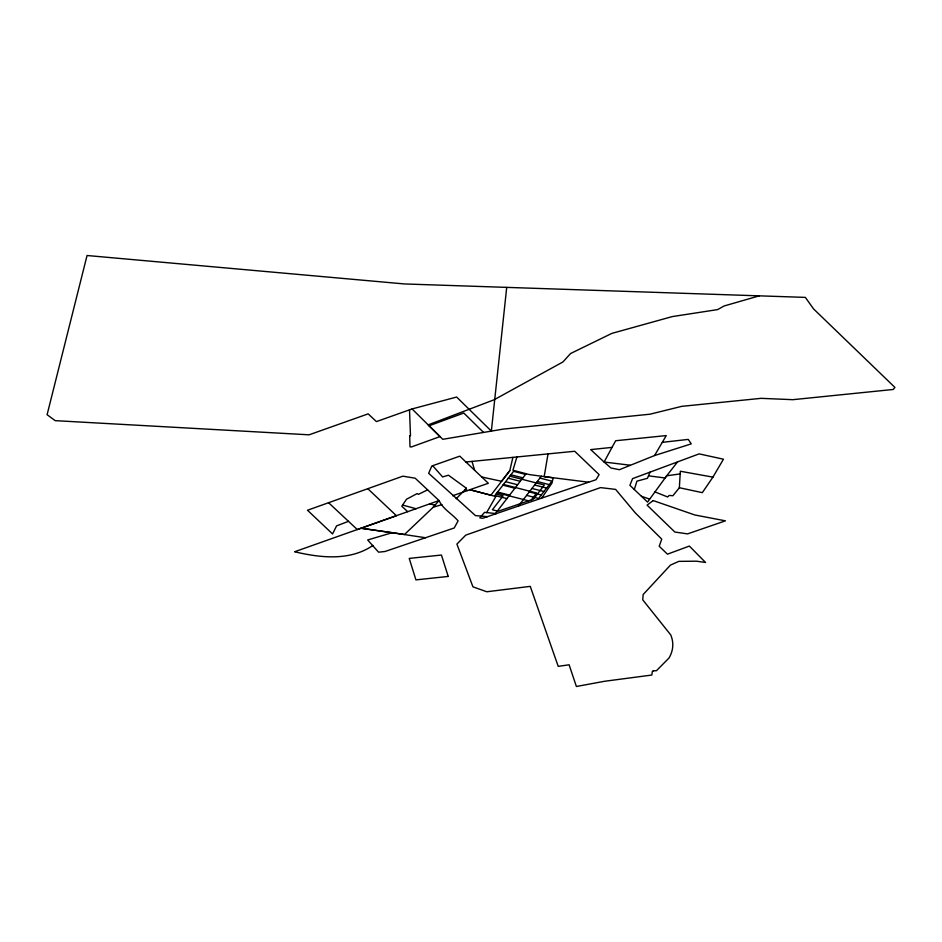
<?xml version="1.0" encoding="UTF-8"?>
<svg xmlns="http://www.w3.org/2000/svg" width="942" height="942" viewBox="0 0 942 942"><rect width="100%" height="100%" fill="white"/><g stroke="black" fill="none" stroke-linecap="round" stroke-linejoin="round"><path stroke-width="1.41" d="M654.82 491.854L667.654 496.987L669.173 495.433L672.882 495.751L679.359 487.732L680.336 471.247L712.929 477.135L723.456 459.201L699.129 453.879L632.588 478.63L629.88 485.283L647.543 502.11L666.712 475.781L680.171 473.908M506.714 287.381L491.359 431.118L442.764 439.313L428.186 424.877L494.044 399.797L562.939 361.952L570.581 353.521L611.888 333.374L672.258 316.594L717.663 309.588L724.045 305.997L759.299 295.847M548.067 453.667L544.182 476.617L588.644 482.21L596.027 479.713L599.124 474.638L574.714 451.265L465.901 462.004L459.814 456.152L431.825 466.007L428.657 473.308L475.463 515.604L487.45 516.652L541.662 498.13L552.012 483.081L553.189 477.841L529.286 474.568L512.931 470.235L516.887 457.011M487.45 516.652L482.704 518.277L479.808 517.865L484.553 512.342L486.625 512.601L495.845 496.505L469.893 489.722L490.888 495.209L509.787 470.647L512.884 457.435M542.51 496.893L542.215 497.941L588.644 482.21M634.319 489.499L636.91 481.15L647.46 478.3L650.051 472.13M654.549 455.551L666.265 435.593L615.656 440.738L604.105 462.027L610.946 467.986L619.389 469.717L654.549 455.551L691.251 443.87L688.261 439.396L662.297 442.351M712.929 477.135L702.332 492.654L679.359 487.732M495.445 513.52L526.083 473.72M518.371 506.089L541.367 476.228M531.335 499.908L536.669 492.984L503.464 484.459M509.787 470.647L501.591 481.291L481.739 476.993M677.592 461.863L664.993 477.983L648.508 475.828M456.222 498.718L466.431 488.286L448.463 475.204L442.599 476.935L432.684 465.701M466.431 488.286L464.995 489.71L467.479 490.558M372.926 545.453C349.906 561.232 320.304 557.841 294.622 551.753L439.031 500.567C443.223 509.41 451.983 513.649 458.095 520.879L454.221 527.979L384.995 551.506L378.566 552.177L367.674 539.978L392.166 532.713L425.596 537.752M427.621 489.864L418.389 494.362L417.212 493.561L406.532 499.225L401.81 506.231L407.698 511.718M348.469 521.315L336.577 525.895L332.561 533.961L307.504 510.246L402.858 476.169L415.187 478.206L439.031 500.567L433.344 507.126L441.904 504.653M429.105 425.784L463.805 413.032L483.552 432.425M412.066 408.946L376.411 421.592L368.169 413.856L309.117 434.815L55.189 420.65L47.1 414.704L87.053 255.506L404.554 283.954L805.351 297.389L813.57 308.917L894.9 387.397L893.228 389.47L792.858 399.679L761.16 398.336L681.773 406.343L650.015 414.197L503.311 429.093L491.359 431.118L456.646 397.041L412.066 408.946L440.02 436.593L411.301 446.991L410.005 446.814L409.688 435.722L410.488 435.699L409.511 409.841M452.643 495.751L488.345 483.258L465.901 462.004M612.053 447.391L590.705 449.605L604.105 462.027L630.057 465.195M486.625 512.601L496.375 513.614M392.166 532.713L361.116 528.25L404.518 534.479L435.392 505.171L429.552 503.946M525.565 474.391L513.578 471.318L494.95 495.527L506.926 498.601M539.943 478.077L551.918 481.15L538.612 498.448L526.625 495.374M510.917 474.78L522.904 477.853M537.281 481.539L549.257 484.612M509.858 476.169L544.358 485.024L533.455 499.178L498.177 511.235L492.395 509.763L503.087 495.869L496.069 494.067M508.256 478.23L520.243 481.303M534.609 485L546.596 488.074M505.595 481.692L517.582 484.765M531.947 488.451L543.934 491.524M502.934 485.154L514.909 488.227M529.286 491.912L541.273 494.986M497.612 492.065L509.587 495.139M497.082 492.76L528.592 500.838M402.599 505.053L416.093 508.739M641.455 496.293L649.533 499.06M328.534 502.663L357.324 529.592L396.417 515.71L367.71 488.615M472.001 461.392L474.603 470.235M653.324 670.822L652.359 671.399L651.817 675.049L604.646 681.266L576.386 686.494L569.109 664.793L558.217 666.371L530.264 586.371L486.814 591.764L472.943 586.842L456.905 544.099L465.725 535.15L600.525 487.603L615.632 489.404L635.308 512.907L661.743 539.13L659.223 546.254L667.454 554.179L689.367 546.066L705.558 562.468L696.491 561.197L678.817 561.361L670.445 565.106L643.151 594.555L642.762 599.877L670.716 634.884A71.698 41.401 0 0 1 669.008 658.022L656.444 670.716L653.324 670.822M653.183 500.579L647.072 505.124L674.861 532.042L687.566 533.89L725.446 520.844L694.796 514.968L653.183 500.579M448.227 576.433L415.928 579.883L409.228 558.406L441.433 555.038L448.227 576.433"/></g></svg>
